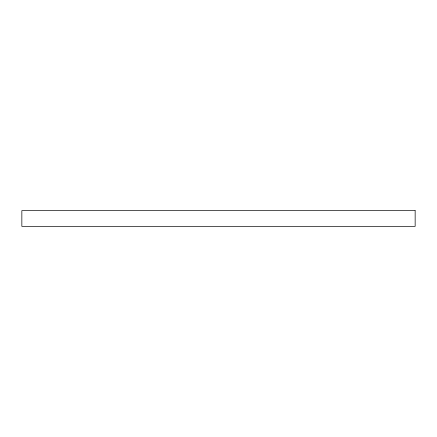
<?xml version="1.0" encoding="UTF-8"?>
<svg xmlns="http://www.w3.org/2000/svg" width="437" height="437" viewBox="0 0 437 437"><rect width="100%" height="100%" fill="white"/><g stroke="black" fill="none" stroke-linecap="round" stroke-linejoin="round"><path stroke-width="0.66" d="M415.15 210.634L21.85 210.634L21.85 226.366L415.15 226.366L415.15 210.634"/></g></svg>
